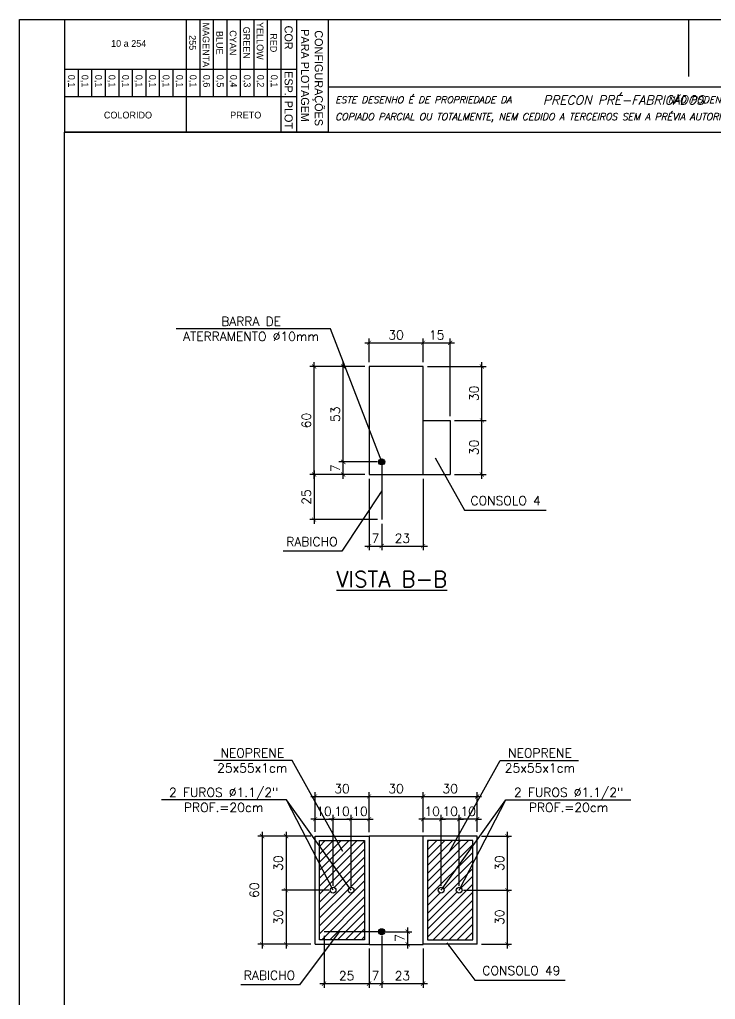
# Model space of a CAD drawing. Header units: centimetres. Extents: x 1658 to 19651, y 8294 to 11444.
# Drawn here: x 4286 to 5444, y 9812 to 11444 of the extents above; entities that cross this region are included whole.
import ezdxf
from ezdxf.enums import TextEntityAlignment as Align

# ---------------------------------------------------------------- set-up
doc = ezdxf.new("R2010")
doc.units = ezdxf.units.CM
doc.header["$LTSCALE"] = 50
doc.header["$MEASUREMENT"] = 0
doc.header["$PDMODE"] = 67
for name, color, linetype in [('COTAS-PRECON', 1, 'Continuous'), ('FORMATO-PRECON', 2, 'Continuous'), ('HACHURAS-PRECON', 1, 'Continuous'), ('LINHA-01-PRECON', 1, 'Continuous'), ('LINHA-02-PRECON', 2, 'Continuous'), ('LINHA-03-PRECON', 3, 'Continuous'), ('LINHA-04-PRECON', 4, 'Continuous'), ('TEXTO-35-PRECON', 5, 'Continuous'), ('填充', 7, 'Continuous')]:
    doc.layers.add(name, color=color, linetype=linetype)
doc.styles.add('R060', font='ACENT.shx', dxfattribs={"height": 75})
doc.styles.add('ROMANS', font='ROMANS.SHX', dxfattribs={"oblique": 15, "height": 3})
doc.styles.get("Standard").update_dxf_attribs({"font": 'romans.shx'})
doc.dimstyles.new('ESC75-25', dxfattribs={"dimscale": 0, "dimtxt": 15, "dimasz": 7, "dimexe": 7, "dimexo": 7, "dimgap": 5.5, "dimtad": 1, "dimdec": 1, "dimlfac": 0.333333, "dimdsep": 46, "dimtxsty": 'Standard', "dimblk": 'ARCHTICK', "dimcen": 0.1, "dimdle": 7, "dimclrd": 256, "dimclre": 256, "dimclrt": 2, "dimadec": 0, "dimazin": 0, "dimtfac": 1, "dimtdec": 1, "dimtix": 1, "dimtmove": 2, "dimatfit": 3, "dimfxl": 1, "dimarcsym": 0})
doc.dimstyles.new('ESC75-75', dxfattribs={"dimscale": 0, "dimtxt": 15, "dimasz": 7, "dimexe": 7, "dimexo": 7, "dimgap": 5.5, "dimtad": 1, "dimdec": 1, "dimdsep": 46, "dimtxsty": 'Standard', "dimblk": 'ARCHTICK', "dimcen": 0.1, "dimdle": 7, "dimclrd": 256, "dimclre": 256, "dimclrt": 2, "dimadec": 0, "dimazin": 0, "dimtfac": 1, "dimtdec": 1, "dimtix": 1, "dimtmove": 2, "dimatfit": 3, "dimfxl": 1, "dimarcsym": 0})
pattern_1 = [(45, (7030.166, 10177.438), (-6.629126, 6.629126), [])]

# ---------------------------------------------------------------- blocks, each defined once
blk = doc.blocks.new('A$C0AF02B9D')
at = {"layer": 'FORMATO-PRECON', "color": 1}
for p, q in [((0, 585), (250, 585)), ((0, 0), (0, 585)), ((250, 585), (250, 0)), ((0, 480), (250, 480)), ((0, 450), (170.7, 450)), ((0, 420), (170.7, 420)), ((0, 390), (170.7, 390)), ((0, 360), (170.7, 360)), ((0, 330), (170.7, 330)), ((0, 300), (170.7, 300)), ((110.1, 240), (170.7, 240)), ((110.1, 210), (170.7, 210)), ((110.1, 180), (170.7, 180)), ((110.1, 150), (170.7, 150)), ((110.1, 150), (170.7, 150)), ((110.1, 120), (170.7, 120)), ((110.1, 120), (170.7, 120)), ((110.1, 90), (170.7, 90)), ((110.1, 90), (170.7, 90)), ((110.1, 60), (170.7, 60)), ((110.1, 60), (170.7, 60)), ((110.1, 30), (170.7, 30)), ((110.1, 30), (170.7, 30)), ((0, 0), (250, 0)), ((110.1, 0), (170.7, 0)), ((110.1, 0), (170.7, 0)), ((110.1, 0), (170.7, 0))]:
    blk.add_line(p, q, dxfattribs=at)
at = {"layer": 'FORMATO-PRECON'}
for p, q in [((0, 515), (250, 515)), ((110.1, 0), (110.1, 515)), ((170.7, 0), (170.7, 515)), ((0, 270), (250, 270))]:
    blk.add_line(p, q, dxfattribs=at)
at = {"layer": 'FORMATO-PRECON', "style": 'R060'}
for s, p in [('CONFIGURAÇÕES ', (133.4, 563.9)), ('PARA PLOTAGEM', (124.3, 533.7)), ('COR', (40, 497.3)), ('ESP.', (141.8, 497.3)), ('PLOT', (211.6, 497.3))]:
    blk.add_text(s, height=18, dxfattribs=at).set_placement(p, align=Align.MIDDLE)
at = {"layer": 'FORMATO-PRECON', "color": 1, "style": 'R060'}
for s, p in [('RED', (51.5, 464)), ('0,1', (136.5, 464)), ('YELLOW', (47.2, 434)), ('0,2', (136.5, 434)), ('GREEN', (51.5, 404)), ('0,3', (136.5, 404)), ('CYAN', (51.5, 374)), ('0,4', (136.5, 374)), ('BLUE', (51.5, 344)), ('0,5', (136.5, 344)), ('MAGENTA', (56.1, 314)), ('0,6', (136.5, 314)), ('255', (51.3, 284)), ('0,1', (136.5, 284)), ('0,1', (136.5, 254)), ('0,1', (136.5, 224)), ('0,1', (136.5, 194)), ('0,1', (136.5, 164)), ('0,1', (136.5, 134)), ('0,1', (136.5, 104)), ('0,1', (136.5, 74)), ('0,1', (136.5, 44)), ('0,1', (136.5, 14))]:
    blk.add_text(s, height=15, dxfattribs=at).set_placement(p, align=Align.MIDDLE)
for s, p in [('PRETO', (212, 402.1)), ('10 a 254', (53, 142.2)), ('COLORIDO', (212, 140.6))]:
    blk.add_text(s, height=15, rotation=90, dxfattribs=at).set_placement(p, align=Align.MIDDLE)
blk = doc.blocks.new('A$C432D58B7')
at = {"layer": 'LINHA-01-PRECON'}
blk.add_blockref('A$C0AF02B9D', (0, 0), dxfattribs=at)
blk = doc.blocks.new('A$C550964AD')
at = {"layer": 'LINHA-01-PRECON'}
blk.add_blockref('A$C432D58B7', (0, 0), dxfattribs=at)
blk = doc.blocks.new('A$C2E607E54')
at = {"layer": 'FORMATO-PRECON', "color": 6}
blk.add_line((1835, 4050), (685, 4050), dxfattribs=at)
at = {"layer": 'FORMATO-PRECON'}
for points in [[(0, 4200), (2970, 4200), (2970, 0), (0, 0)], [(685, 3950), (1835, 3950), (1835, 4050), (685, 4050)]]:
    blk.add_lwpolyline(points, close=True, dxfattribs=at)
blk.add_lwpolyline([(1485, 4200), (1485, 4073.6)], dxfattribs=at)
at = {"layer": 'FORMATO-PRECON', "color": 6}
blk.add_lwpolyline([(100, 3950), (2870, 3950), (2870, 100), (100, 100)], close=True, dxfattribs=at)
at = {"layer": 'TEXTO-35-PRECON', "rotation": 270}
blk.add_blockref('A$C550964AD', (100, 4200), dxfattribs=at)
at = {"layer": 'FORMATO-PRECON', "style": 'ROMANS', "oblique": 15}
for s, p in [('ESTE DESENHO É DE PROPRIEDADE DA                            NÃO PODENDO SER', (700.8, 4014.4)), ('COPIADO PARCIAL OU TOTALMENTE, NEM CEDIDO A TERCEIROS SEM A PRÉVIA AUTORIZAÇÃO.', (700.8, 3977))]:
    blk.add_text(s, height=15, dxfattribs=at).set_placement(p)
at = {"layer": 'FORMATO-PRECON', "color": 3, "style": 'ROMANS', "oblique": 15}
blk.add_text('PRECON PRÉ-FABRICADOS', height=20, dxfattribs=at).set_placement((1162, 4011.3))
blk = doc.blocks.new('_ArchTick')
at = {"color": 0, "linetype": 'ByBlock', "const_width": 0.15}
blk.add_lwpolyline([(-0.5, -0.5), (0.5, 0.5)], dxfattribs=at)
blk = doc.blocks.new('*D31')
at = {"layer": 'Defpoints', "color": 0, "transparency": 16777216}
for p in [(4776.3, 10866.3), (4867.8, 10866.3), (4867.8, 10686.3)]:
    blk.add_point(p, dxfattribs=at)
at = {"layer": 'LINHA-01-PRECON', "lineweight": -2, "transparency": 16777216}
for p, q in [((4776.3, 10679.3), (4776.3, 10873.3)), ((4860.8, 10866.3), (4769.3, 10866.3)), ((4860.8, 10686.3), (4769.3, 10686.3))]:
    blk.add_line(p, q, dxfattribs=at)
at = {"layer": 'LINHA-01-PRECON', "lineweight": -2, "transparency": 16777216, "xscale": 7, "yscale": 7, "zscale": 7}
for p, rotation in [((4776.3, 10866.3), 90), ((4776.3, 10686.3), 270)]:
    blk.add_blockref('_ArchTick', p, dxfattribs=dict(at, rotation=rotation))
at = {"layer": 'LINHA-01-PRECON', "color": 2, "transparency": 16777216, "insert": (4763.3, 10776.3), "char_height": 15, "attachment_point": 5, "rotation": 90}
blk.add_mtext('60', dxfattribs=at)
blk = doc.blocks.new('*D32')
at = {"layer": 'Defpoints', "color": 0, "transparency": 16777216}
for p in [(4957.8, 10905.8), (4867.8, 10866.3), (4957.8, 10866.3)]:
    blk.add_point(p, dxfattribs=at)
at = {"layer": 'LINHA-01-PRECON', "lineweight": -2, "transparency": 16777216}
for p, q in [((4860.8, 10905.8), (4964.8, 10905.8)), ((4867.8, 10873.3), (4867.8, 10912.8)), ((4957.8, 10873.3), (4957.8, 10912.8))]:
    blk.add_line(p, q, dxfattribs=at)
at = {"layer": 'LINHA-01-PRECON', "lineweight": -2, "transparency": 16777216, "xscale": 7, "yscale": 7, "zscale": 7, "rotation": 180}
blk.add_blockref('_ArchTick', (4867.8, 10905.8), dxfattribs=at)
at = {"layer": 'LINHA-01-PRECON', "lineweight": -2, "transparency": 16777216, "xscale": 7, "yscale": 7, "zscale": 7}
blk.add_blockref('_ArchTick', (4957.8, 10905.8), dxfattribs=at)
at = {"layer": 'LINHA-01-PRECON', "color": 2, "transparency": 16777216, "insert": (4912.8, 10918.8), "char_height": 15, "attachment_point": 5}
blk.add_mtext('30', dxfattribs=at)
blk = doc.blocks.new('*D33')
at = {"layer": 'Defpoints', "color": 0, "transparency": 16777216}
for p in [(5002.8, 10905.8), (4957.8, 10866.3), (5002.8, 10776.5)]:
    blk.add_point(p, dxfattribs=at)
at = {"layer": 'LINHA-01-PRECON', "lineweight": -2, "transparency": 16777216}
for p, q in [((4950.8, 10905.8), (5009.8, 10905.8)), ((4957.8, 10873.3), (4957.8, 10912.8)), ((5002.8, 10783.5), (5002.8, 10912.8))]:
    blk.add_line(p, q, dxfattribs=at)
at = {"layer": 'LINHA-01-PRECON', "lineweight": -2, "transparency": 16777216, "xscale": 7, "yscale": 7, "zscale": 7, "rotation": 180}
blk.add_blockref('_ArchTick', (4957.8, 10905.8), dxfattribs=at)
at = {"layer": 'LINHA-01-PRECON', "lineweight": -2, "transparency": 16777216, "xscale": 7, "yscale": 7, "zscale": 7}
blk.add_blockref('_ArchTick', (5002.8, 10905.8), dxfattribs=at)
at = {"layer": 'LINHA-01-PRECON', "color": 2, "transparency": 16777216, "insert": (4980.3, 10918.8), "char_height": 15, "attachment_point": 5}
blk.add_mtext('15', dxfattribs=at)
blk = doc.blocks.new('*D34')
at = {"layer": 'Defpoints', "color": 0, "transparency": 16777216}
for p in [(5002.8, 10776.5), (5055.6, 10776.5), (5002.8, 10686.3)]:
    blk.add_point(p, dxfattribs=at)
at = {"layer": 'LINHA-01-PRECON', "lineweight": -2, "transparency": 16777216}
for p, q in [((5009.8, 10776.5), (5062.6, 10776.5)), ((5055.6, 10679.3), (5055.6, 10783.5)), ((5009.8, 10686.3), (5062.6, 10686.3))]:
    blk.add_line(p, q, dxfattribs=at)
at = {"layer": 'LINHA-01-PRECON', "lineweight": -2, "transparency": 16777216, "xscale": 7, "yscale": 7, "zscale": 7}
for p, rotation in [((5055.6, 10776.5), 90), ((5055.6, 10686.3), 270)]:
    blk.add_blockref('_ArchTick', p, dxfattribs=dict(at, rotation=rotation))
at = {"layer": 'LINHA-01-PRECON', "color": 2, "transparency": 16777216, "insert": (5042.6, 10731.4), "char_height": 15, "attachment_point": 5, "rotation": 90}
blk.add_mtext('30', dxfattribs=at)
blk = doc.blocks.new('*D35')
at = {"layer": 'Defpoints', "color": 0, "transparency": 16777216}
for p in [(4957.8, 10866.3), (5055.6, 10866.3), (5002.8, 10776.5)]:
    blk.add_point(p, dxfattribs=at)
at = {"layer": 'LINHA-01-PRECON', "lineweight": -2, "transparency": 16777216}
for p, q in [((5055.6, 10769.5), (5055.6, 10873.3)), ((4964.8, 10866.3), (5062.6, 10866.3)), ((5009.8, 10776.5), (5062.6, 10776.5))]:
    blk.add_line(p, q, dxfattribs=at)
at = {"layer": 'LINHA-01-PRECON', "lineweight": -2, "transparency": 16777216, "xscale": 7, "yscale": 7, "zscale": 7}
for p, rotation in [((5055.6, 10866.3), 90), ((5055.6, 10776.5), 270)]:
    blk.add_blockref('_ArchTick', p, dxfattribs=dict(at, rotation=rotation))
at = {"layer": 'LINHA-01-PRECON', "color": 2, "transparency": 16777216, "insert": (5042.6, 10821.4), "char_height": 15, "attachment_point": 5, "rotation": 90}
blk.add_mtext('30', dxfattribs=at)
blk = doc.blocks.new('*D46')
at = {"layer": 'Defpoints', "color": 0, "transparency": 16777216}
for p in [(4867.8, 10150.3), (4777.8, 10084.2), (4867.8, 10084)]:
    blk.add_point(p, dxfattribs=at)
at = {"layer": 'LINHA-01-PRECON', "lineweight": -2, "transparency": 16777216}
for p, q in [((4770.8, 10150.3), (4874.8, 10150.3)), ((4777.8, 10091.2), (4777.8, 10157.3)), ((4867.8, 10091), (4867.8, 10157.3))]:
    blk.add_line(p, q, dxfattribs=at)
at = {"layer": 'LINHA-01-PRECON', "lineweight": -2, "transparency": 16777216, "xscale": 7, "yscale": 7, "zscale": 7, "rotation": 180}
blk.add_blockref('_ArchTick', (4777.8, 10150.3), dxfattribs=at)
at = {"layer": 'LINHA-01-PRECON', "lineweight": -2, "transparency": 16777216, "xscale": 7, "yscale": 7, "zscale": 7}
blk.add_blockref('_ArchTick', (4867.8, 10150.3), dxfattribs=at)
at = {"layer": 'LINHA-01-PRECON', "color": 2, "transparency": 16777216, "insert": (4822.8, 10163.3), "char_height": 15, "attachment_point": 5}
blk.add_mtext('30', dxfattribs=at)
blk = doc.blocks.new('*D47')
at = {"layer": 'Defpoints', "color": 0, "transparency": 16777216}
for p in [(4957.8, 10150.3), (4867.8, 10084), (4957.8, 10084.2)]:
    blk.add_point(p, dxfattribs=at)
at = {"layer": 'LINHA-01-PRECON', "lineweight": -2, "transparency": 16777216}
for p, q in [((4860.8, 10150.3), (4964.8, 10150.3)), ((4867.8, 10091), (4867.8, 10157.3)), ((4957.8, 10091.2), (4957.8, 10157.3))]:
    blk.add_line(p, q, dxfattribs=at)
at = {"layer": 'LINHA-01-PRECON', "lineweight": -2, "transparency": 16777216, "xscale": 7, "yscale": 7, "zscale": 7, "rotation": 180}
blk.add_blockref('_ArchTick', (4867.8, 10150.3), dxfattribs=at)
at = {"layer": 'LINHA-01-PRECON', "lineweight": -2, "transparency": 16777216, "xscale": 7, "yscale": 7, "zscale": 7}
blk.add_blockref('_ArchTick', (4957.8, 10150.3), dxfattribs=at)
at = {"layer": 'LINHA-01-PRECON', "color": 2, "transparency": 16777216, "insert": (4912.8, 10163.3), "char_height": 15, "attachment_point": 5}
blk.add_mtext('30', dxfattribs=at)
blk = doc.blocks.new('*D48')
at = {"layer": 'Defpoints', "color": 0, "transparency": 16777216}
for p in [(5047.8, 10150.3), (4957.8, 10084.2), (5047.8, 10084.2)]:
    blk.add_point(p, dxfattribs=at)
at = {"layer": 'LINHA-01-PRECON', "lineweight": -2, "transparency": 16777216}
for p, q in [((4950.8, 10150.3), (5054.8, 10150.3)), ((4957.8, 10091.2), (4957.8, 10157.3)), ((5047.8, 10091.2), (5047.8, 10157.3))]:
    blk.add_line(p, q, dxfattribs=at)
at = {"layer": 'LINHA-01-PRECON', "lineweight": -2, "transparency": 16777216, "xscale": 7, "yscale": 7, "zscale": 7, "rotation": 180}
blk.add_blockref('_ArchTick', (4957.8, 10150.3), dxfattribs=at)
at = {"layer": 'LINHA-01-PRECON', "lineweight": -2, "transparency": 16777216, "xscale": 7, "yscale": 7, "zscale": 7}
blk.add_blockref('_ArchTick', (5047.8, 10150.3), dxfattribs=at)
at = {"layer": 'LINHA-01-PRECON', "color": 2, "transparency": 16777216, "insert": (5002.8, 10163.3), "char_height": 15, "attachment_point": 5}
blk.add_mtext('30', dxfattribs=at)
blk = doc.blocks.new('*D49')
at = {"layer": 'Defpoints', "color": 0, "transparency": 16777216}
for p in [(4807.8, 10112.5), (4777.8, 10084.2), (4807.8, 9994.2)]:
    blk.add_point(p, dxfattribs=at)
at = {"layer": 'LINHA-01-PRECON', "lineweight": -2, "transparency": 16777216}
for p, q in [((4777.8, 10091.2), (4777.8, 10119.5)), ((4807.8, 10001.2), (4807.8, 10119.5)), ((4777.8, 10112.5), (4770.8, 10112.5)), ((4777.8, 10112.5), (4807.8, 10112.5)), ((4807.8, 10112.5), (4814.8, 10112.5))]:
    blk.add_line(p, q, dxfattribs=at)
at = {"layer": 'LINHA-01-PRECON', "lineweight": -2, "transparency": 16777216, "xscale": 7, "yscale": 7, "zscale": 7}
blk.add_blockref('_ArchTick', (4777.8, 10112.5), dxfattribs=at)
at = {"layer": 'LINHA-01-PRECON', "lineweight": -2, "transparency": 16777216, "xscale": 7, "yscale": 7, "zscale": 7, "rotation": 180}
blk.add_blockref('_ArchTick', (4807.8, 10112.5), dxfattribs=at)
at = {"layer": 'LINHA-01-PRECON', "color": 2, "transparency": 16777216, "insert": (4792.8, 10125.5), "char_height": 15, "attachment_point": 5}
blk.add_mtext('10', dxfattribs=at)
blk = doc.blocks.new('*D50')
at = {"layer": 'Defpoints', "color": 0, "transparency": 16777216}
for p in [(4837.8, 10112.5), (4807.8, 9994.2), (4837.8, 9994.2)]:
    blk.add_point(p, dxfattribs=at)
at = {"layer": 'LINHA-01-PRECON', "lineweight": -2, "transparency": 16777216}
for p, q in [((4807.8, 10001.2), (4807.8, 10119.5)), ((4837.8, 10001.2), (4837.8, 10119.5)), ((4807.8, 10112.5), (4800.8, 10112.5)), ((4807.8, 10112.5), (4837.8, 10112.5)), ((4837.8, 10112.5), (4844.8, 10112.5))]:
    blk.add_line(p, q, dxfattribs=at)
at = {"layer": 'LINHA-01-PRECON', "lineweight": -2, "transparency": 16777216, "xscale": 7, "yscale": 7, "zscale": 7}
blk.add_blockref('_ArchTick', (4807.8, 10112.5), dxfattribs=at)
at = {"layer": 'LINHA-01-PRECON', "lineweight": -2, "transparency": 16777216, "xscale": 7, "yscale": 7, "zscale": 7, "rotation": 180}
blk.add_blockref('_ArchTick', (4837.8, 10112.5), dxfattribs=at)
at = {"layer": 'LINHA-01-PRECON', "color": 2, "transparency": 16777216, "insert": (4822.8, 10125.5), "char_height": 15, "attachment_point": 5}
blk.add_mtext('10', dxfattribs=at)
blk = doc.blocks.new('*D51')
at = {"layer": 'Defpoints', "color": 0, "transparency": 16777216}
for p in [(4867.8, 10112.5), (4867.8, 10084), (4837.8, 9994.2)]:
    blk.add_point(p, dxfattribs=at)
at = {"layer": 'LINHA-01-PRECON', "lineweight": -2, "transparency": 16777216}
for p, q in [((4837.8, 10001.2), (4837.8, 10119.5)), ((4867.8, 10091), (4867.8, 10119.5)), ((4837.8, 10112.5), (4830.8, 10112.5)), ((4837.8, 10112.5), (4867.8, 10112.5)), ((4867.8, 10112.5), (4874.8, 10112.5))]:
    blk.add_line(p, q, dxfattribs=at)
at = {"layer": 'LINHA-01-PRECON', "lineweight": -2, "transparency": 16777216, "xscale": 7, "yscale": 7, "zscale": 7}
blk.add_blockref('_ArchTick', (4837.8, 10112.5), dxfattribs=at)
at = {"layer": 'LINHA-01-PRECON', "lineweight": -2, "transparency": 16777216, "xscale": 7, "yscale": 7, "zscale": 7, "rotation": 180}
blk.add_blockref('_ArchTick', (4867.8, 10112.5), dxfattribs=at)
at = {"layer": 'LINHA-01-PRECON', "color": 2, "transparency": 16777216, "insert": (4852.8, 10125.5), "char_height": 15, "attachment_point": 5}
blk.add_mtext('10', dxfattribs=at)
blk = doc.blocks.new('*D52')
at = {"layer": 'Defpoints', "color": 0, "transparency": 16777216}
for p in [(5017.8, 10112.5), (5047.8, 10084.2), (5017.8, 9994.2)]:
    blk.add_point(p, dxfattribs=at)
at = {"layer": 'LINHA-01-PRECON', "lineweight": -2, "transparency": 16777216}
for p, q in [((5017.8, 10001.2), (5017.8, 10119.5)), ((5047.8, 10091.2), (5047.8, 10119.5)), ((5017.8, 10112.5), (5010.8, 10112.5)), ((5047.8, 10112.5), (5017.8, 10112.5)), ((5047.8, 10112.5), (5054.8, 10112.5))]:
    blk.add_line(p, q, dxfattribs=at)
at = {"layer": 'LINHA-01-PRECON', "lineweight": -2, "transparency": 16777216, "xscale": 7, "yscale": 7, "zscale": 7}
blk.add_blockref('_ArchTick', (5017.8, 10112.5), dxfattribs=at)
at = {"layer": 'LINHA-01-PRECON', "lineweight": -2, "transparency": 16777216, "xscale": 7, "yscale": 7, "zscale": 7, "rotation": 180}
blk.add_blockref('_ArchTick', (5047.8, 10112.5), dxfattribs=at)
at = {"layer": 'LINHA-01-PRECON', "color": 2, "transparency": 16777216, "insert": (5032.8, 10125.5), "char_height": 15, "attachment_point": 5}
blk.add_mtext('10', dxfattribs=at)
blk = doc.blocks.new('*D53')
at = {"layer": 'Defpoints', "color": 0, "transparency": 16777216}
for p in [(4987.8, 10112.5), (4987.8, 9994.2), (5017.8, 9994.2)]:
    blk.add_point(p, dxfattribs=at)
at = {"layer": 'LINHA-01-PRECON', "lineweight": -2, "transparency": 16777216}
for p, q in [((4987.8, 10001.2), (4987.8, 10119.5)), ((5017.8, 10001.2), (5017.8, 10119.5)), ((4987.8, 10112.5), (4980.8, 10112.5)), ((5017.8, 10112.5), (4987.8, 10112.5)), ((5017.8, 10112.5), (5024.8, 10112.5))]:
    blk.add_line(p, q, dxfattribs=at)
at = {"layer": 'LINHA-01-PRECON', "lineweight": -2, "transparency": 16777216, "xscale": 7, "yscale": 7, "zscale": 7}
blk.add_blockref('_ArchTick', (4987.8, 10112.5), dxfattribs=at)
at = {"layer": 'LINHA-01-PRECON', "lineweight": -2, "transparency": 16777216, "xscale": 7, "yscale": 7, "zscale": 7, "rotation": 180}
blk.add_blockref('_ArchTick', (5017.8, 10112.5), dxfattribs=at)
at = {"layer": 'LINHA-01-PRECON', "color": 2, "transparency": 16777216, "insert": (5002.8, 10125.5), "char_height": 15, "attachment_point": 5}
blk.add_mtext('10', dxfattribs=at)
blk = doc.blocks.new('*D54')
at = {"layer": 'Defpoints', "color": 0, "transparency": 16777216}
for p in [(4957.8, 10112.5), (4957.8, 10084), (4987.8, 9994.2)]:
    blk.add_point(p, dxfattribs=at)
at = {"layer": 'LINHA-01-PRECON', "lineweight": -2, "transparency": 16777216}
for p, q in [((4957.8, 10091), (4957.8, 10119.5)), ((4987.8, 10001.2), (4987.8, 10119.5)), ((4957.8, 10112.5), (4950.8, 10112.5)), ((4987.8, 10112.5), (4957.8, 10112.5)), ((4987.8, 10112.5), (4994.8, 10112.5))]:
    blk.add_line(p, q, dxfattribs=at)
at = {"layer": 'LINHA-01-PRECON', "lineweight": -2, "transparency": 16777216, "xscale": 7, "yscale": 7, "zscale": 7}
blk.add_blockref('_ArchTick', (4957.8, 10112.5), dxfattribs=at)
at = {"layer": 'LINHA-01-PRECON', "lineweight": -2, "transparency": 16777216, "xscale": 7, "yscale": 7, "zscale": 7, "rotation": 180}
blk.add_blockref('_ArchTick', (4987.8, 10112.5), dxfattribs=at)
at = {"layer": 'LINHA-01-PRECON', "color": 2, "transparency": 16777216, "insert": (4972.8, 10125.5), "char_height": 15, "attachment_point": 5}
blk.add_mtext('10', dxfattribs=at)
blk = doc.blocks.new('*D55')
at = {"layer": 'Defpoints', "color": 0, "transparency": 16777216}
for p in [(4777.8, 10084.2), (4729.5, 9994.2), (4807.8, 9994.2)]:
    blk.add_point(p, dxfattribs=at)
at = {"layer": 'LINHA-01-PRECON', "lineweight": -2, "transparency": 16777216}
for p, q in [((4770.8, 10084.2), (4722.5, 10084.2)), ((4729.5, 10091.2), (4729.5, 9987.2)), ((4800.8, 9994.2), (4722.5, 9994.2))]:
    blk.add_line(p, q, dxfattribs=at)
at = {"layer": 'LINHA-01-PRECON', "lineweight": -2, "transparency": 16777216, "xscale": 7, "yscale": 7, "zscale": 7}
for p, rotation in [((4729.5, 10084.2), 90), ((4729.5, 9994.2), 270)]:
    blk.add_blockref('_ArchTick', p, dxfattribs=dict(at, rotation=rotation))
at = {"layer": 'LINHA-01-PRECON', "color": 2, "transparency": 16777216, "insert": (4716.5, 10039.2), "char_height": 15, "attachment_point": 5, "rotation": 90}
blk.add_mtext('30', dxfattribs=at)
blk = doc.blocks.new('*D56')
at = {"layer": 'Defpoints', "color": 0, "transparency": 16777216}
for p in [(4807.8, 9994.2), (4729.5, 9904.2), (4777.8, 9904.2)]:
    blk.add_point(p, dxfattribs=at)
at = {"layer": 'LINHA-01-PRECON', "lineweight": -2, "transparency": 16777216}
for p, q in [((4800.8, 9994.2), (4722.5, 9994.2)), ((4729.5, 10001.2), (4729.5, 9897.2)), ((4770.8, 9904.2), (4722.5, 9904.2))]:
    blk.add_line(p, q, dxfattribs=at)
at = {"layer": 'LINHA-01-PRECON', "lineweight": -2, "transparency": 16777216, "xscale": 7, "yscale": 7, "zscale": 7}
for p, rotation in [((4729.5, 9994.2), 90), ((4729.5, 9904.2), 270)]:
    blk.add_blockref('_ArchTick', p, dxfattribs=dict(at, rotation=rotation))
at = {"layer": 'LINHA-01-PRECON', "color": 2, "transparency": 16777216, "insert": (4716.5, 9949.2), "char_height": 15, "attachment_point": 5, "rotation": 90}
blk.add_mtext('30', dxfattribs=at)
blk = doc.blocks.new('*D57')
at = {"layer": 'Defpoints', "color": 0, "transparency": 16777216}
for p in [(4777.8, 10084.2), (4689.6, 9904.2), (4777.8, 9904.2)]:
    blk.add_point(p, dxfattribs=at)
at = {"layer": 'LINHA-01-PRECON', "lineweight": -2, "transparency": 16777216}
for p, q in [((4770.8, 10084.2), (4682.6, 10084.2)), ((4689.6, 10091.2), (4689.6, 9897.2)), ((4770.8, 9904.2), (4682.6, 9904.2))]:
    blk.add_line(p, q, dxfattribs=at)
at = {"layer": 'LINHA-01-PRECON', "lineweight": -2, "transparency": 16777216, "xscale": 7, "yscale": 7, "zscale": 7}
for p, rotation in [((4689.6, 10084.2), 90), ((4689.6, 9904.2), 270)]:
    blk.add_blockref('_ArchTick', p, dxfattribs=dict(at, rotation=rotation))
at = {"layer": 'LINHA-01-PRECON', "color": 2, "transparency": 16777216, "insert": (4676.6, 9994.2), "char_height": 15, "attachment_point": 5, "rotation": 90}
blk.add_mtext('60', dxfattribs=at)
blk = doc.blocks.new('*D58')
at = {"layer": 'Defpoints', "color": 0, "transparency": 16777216}
for p in [(5047.8, 10084.2), (5017.8, 9994.2), (5098, 9994.2)]:
    blk.add_point(p, dxfattribs=at)
at = {"layer": 'LINHA-01-PRECON', "lineweight": -2, "transparency": 16777216}
for p, q in [((5054.8, 10084.2), (5105, 10084.2)), ((5098, 10091.2), (5098, 9987.2)), ((5024.8, 9994.2), (5105, 9994.2))]:
    blk.add_line(p, q, dxfattribs=at)
at = {"layer": 'LINHA-01-PRECON', "lineweight": -2, "transparency": 16777216, "xscale": 7, "yscale": 7, "zscale": 7}
for p, rotation in [((5098, 10084.2), 90), ((5098, 9994.2), 270)]:
    blk.add_blockref('_ArchTick', p, dxfattribs=dict(at, rotation=rotation))
at = {"layer": 'LINHA-01-PRECON', "color": 2, "transparency": 16777216, "insert": (5085, 10039.2), "char_height": 15, "attachment_point": 5, "rotation": 90}
blk.add_mtext('30', dxfattribs=at)
blk = doc.blocks.new('*D59')
at = {"layer": 'Defpoints', "color": 0, "transparency": 16777216}
for p in [(5017.8, 9994.2), (5047.8, 9904.2), (5098, 9904.2)]:
    blk.add_point(p, dxfattribs=at)
at = {"layer": 'LINHA-01-PRECON', "lineweight": -2, "transparency": 16777216}
for p, q in [((5024.8, 9994.2), (5105, 9994.2)), ((5098, 10001.2), (5098, 9897.2)), ((5054.8, 9904.2), (5105, 9904.2))]:
    blk.add_line(p, q, dxfattribs=at)
at = {"layer": 'LINHA-01-PRECON', "lineweight": -2, "transparency": 16777216, "xscale": 7, "yscale": 7, "zscale": 7}
for p, rotation in [((5098, 9994.2), 90), ((5098, 9904.2), 270)]:
    blk.add_blockref('_ArchTick', p, dxfattribs=dict(at, rotation=rotation))
at = {"layer": 'LINHA-01-PRECON', "color": 2, "transparency": 16777216, "insert": (5085, 9949.2), "char_height": 15, "attachment_point": 5, "rotation": 90}
blk.add_mtext('30', dxfattribs=at)
blk = doc.blocks.new('*D80')
at = {"layer": 'Defpoints', "color": 0, "transparency": 16777216}
for p in [(4867.8, 10686.3), (4776.3, 10611.3), (4888.8, 10611.3)]:
    blk.add_point(p, dxfattribs=at)
at = {"layer": 'LINHA-01-PRECON', "lineweight": -2, "transparency": 16777216}
for p, q in [((4776.3, 10693.3), (4776.3, 10604.3)), ((4860.8, 10686.3), (4769.3, 10686.3)), ((4881.8, 10611.3), (4769.3, 10611.3))]:
    blk.add_line(p, q, dxfattribs=at)
at = {"layer": 'LINHA-01-PRECON', "lineweight": -2, "transparency": 16777216, "xscale": 7, "yscale": 7, "zscale": 7}
for p, rotation in [((4776.3, 10686.3), 90), ((4776.3, 10611.3), 270)]:
    blk.add_blockref('_ArchTick', p, dxfattribs=dict(at, rotation=rotation))
at = {"layer": 'LINHA-01-PRECON', "color": 2, "transparency": 16777216, "insert": (4763.3, 10648.8), "char_height": 15, "attachment_point": 5, "rotation": 90}
blk.add_mtext('25', dxfattribs=at)
blk = doc.blocks.new('*D81')
at = {"layer": 'Defpoints', "color": 0, "transparency": 16777216}
for p in [(4824.7, 10707.3), (4888.8, 10707.3), (4867.8, 10686.3)]:
    blk.add_point(p, dxfattribs=at)
at = {"layer": 'LINHA-01-PRECON', "lineweight": -2, "transparency": 16777216}
for p, q in [((4881.8, 10707.3), (4817.7, 10707.3)), ((4824.7, 10679.3), (4824.7, 10714.3)), ((4860.8, 10686.3), (4817.7, 10686.3))]:
    blk.add_line(p, q, dxfattribs=at)
at = {"layer": 'LINHA-01-PRECON', "lineweight": -2, "transparency": 16777216, "xscale": 7, "yscale": 7, "zscale": 7}
for p, rotation in [((4824.7, 10707.3), 90), ((4824.7, 10686.3), 270)]:
    blk.add_blockref('_ArchTick', p, dxfattribs=dict(at, rotation=rotation))
at = {"layer": 'LINHA-01-PRECON', "color": 2, "transparency": 16777216, "insert": (4811.7, 10696.8), "char_height": 15, "attachment_point": 5, "rotation": 90}
blk.add_mtext('7', dxfattribs=at)
blk = doc.blocks.new('*D82')
at = {"layer": 'Defpoints', "color": 0, "transparency": 16777216}
for p in [(4824.7, 10866.3), (4867.8, 10866.3), (4888.8, 10707.3)]:
    blk.add_point(p, dxfattribs=at)
at = {"layer": 'LINHA-01-PRECON', "lineweight": -2, "transparency": 16777216}
for p, q in [((4824.7, 10700.3), (4824.7, 10873.3)), ((4860.8, 10866.3), (4817.7, 10866.3)), ((4881.8, 10707.3), (4817.7, 10707.3))]:
    blk.add_line(p, q, dxfattribs=at)
at = {"layer": 'LINHA-01-PRECON', "lineweight": -2, "transparency": 16777216, "xscale": 7, "yscale": 7, "zscale": 7}
for p, rotation in [((4824.7, 10866.3), 90), ((4824.7, 10707.3), 270)]:
    blk.add_blockref('_ArchTick', p, dxfattribs=dict(at, rotation=rotation))
at = {"layer": 'LINHA-01-PRECON', "color": 2, "transparency": 16777216, "insert": (4811.7, 10786.8), "char_height": 15, "attachment_point": 5, "rotation": 90}
blk.add_mtext('53', dxfattribs=at)
blk = doc.blocks.new('*D83')
at = {"layer": 'Defpoints', "color": 0, "transparency": 16777216}
for p in [(4867.8, 10686.3), (4888.8, 10611.3), (4888.8, 10567.2)]:
    blk.add_point(p, dxfattribs=at)
at = {"layer": 'LINHA-01-PRECON', "lineweight": -2, "transparency": 16777216}
for p, q in [((4867.8, 10679.3), (4867.8, 10560.2)), ((4888.8, 10604.3), (4888.8, 10560.2)), ((4860.8, 10567.2), (4895.8, 10567.2))]:
    blk.add_line(p, q, dxfattribs=at)
at = {"layer": 'LINHA-01-PRECON', "lineweight": -2, "transparency": 16777216, "xscale": 7, "yscale": 7, "zscale": 7, "rotation": 180}
blk.add_blockref('_ArchTick', (4867.8, 10567.2), dxfattribs=at)
at = {"layer": 'LINHA-01-PRECON', "lineweight": -2, "transparency": 16777216, "xscale": 7, "yscale": 7, "zscale": 7}
blk.add_blockref('_ArchTick', (4888.8, 10567.2), dxfattribs=at)
at = {"layer": 'LINHA-01-PRECON', "color": 2, "transparency": 16777216, "insert": (4878.3, 10580.2), "char_height": 15, "attachment_point": 5}
blk.add_mtext('7', dxfattribs=at)
blk = doc.blocks.new('*D84')
at = {"layer": 'Defpoints', "color": 0, "transparency": 16777216}
for p in [(4957.8, 10686.3), (4888.8, 10611.3), (4957.8, 10567.2)]:
    blk.add_point(p, dxfattribs=at)
at = {"layer": 'LINHA-01-PRECON', "lineweight": -2, "transparency": 16777216}
for p, q in [((4957.8, 10679.3), (4957.8, 10560.2)), ((4888.8, 10604.3), (4888.8, 10560.2)), ((4881.8, 10567.2), (4964.8, 10567.2))]:
    blk.add_line(p, q, dxfattribs=at)
at = {"layer": 'LINHA-01-PRECON', "lineweight": -2, "transparency": 16777216, "xscale": 7, "yscale": 7, "zscale": 7, "rotation": 180}
blk.add_blockref('_ArchTick', (4888.8, 10567.2), dxfattribs=at)
at = {"layer": 'LINHA-01-PRECON', "lineweight": -2, "transparency": 16777216, "xscale": 7, "yscale": 7, "zscale": 7}
blk.add_blockref('_ArchTick', (4957.8, 10567.2), dxfattribs=at)
at = {"layer": 'LINHA-01-PRECON', "color": 2, "transparency": 16777216, "insert": (4923.3, 10580.2), "char_height": 15, "attachment_point": 5}
blk.add_mtext('23', dxfattribs=at)
blk = doc.blocks.new('*D85')
at = {"layer": 'Defpoints', "color": 0, "transparency": 16777216}
for p in [(4888.8, 9925), (4867.8, 9904), (4888.8, 9838.6)]:
    blk.add_point(p, dxfattribs=at)
at = {"layer": 'LINHA-01-PRECON', "lineweight": -2, "transparency": 16777216}
for p, q in [((4888.8, 9918), (4888.8, 9831.6)), ((4867.8, 9897), (4867.8, 9831.6)), ((4860.8, 9838.6), (4895.8, 9838.6))]:
    blk.add_line(p, q, dxfattribs=at)
at = {"layer": 'LINHA-01-PRECON', "lineweight": -2, "transparency": 16777216, "xscale": 7, "yscale": 7, "zscale": 7, "rotation": 180}
blk.add_blockref('_ArchTick', (4867.8, 9838.6), dxfattribs=at)
at = {"layer": 'LINHA-01-PRECON', "lineweight": -2, "transparency": 16777216, "xscale": 7, "yscale": 7, "zscale": 7}
blk.add_blockref('_ArchTick', (4888.8, 9838.6), dxfattribs=at)
at = {"layer": 'LINHA-01-PRECON', "color": 2, "transparency": 16777216, "insert": (4878.3, 9851.6), "char_height": 15, "attachment_point": 5}
blk.add_mtext('7', dxfattribs=at)
blk = doc.blocks.new('*D86')
at = {"layer": 'Defpoints', "color": 0, "transparency": 16777216}
for p in [(4888.8, 9925), (4957.8, 9904), (4957.8, 9838.6)]:
    blk.add_point(p, dxfattribs=at)
at = {"layer": 'LINHA-01-PRECON', "lineweight": -2, "transparency": 16777216}
for p, q in [((4888.8, 9918), (4888.8, 9831.6)), ((4957.8, 9897), (4957.8, 9831.6)), ((4881.8, 9838.6), (4964.8, 9838.6))]:
    blk.add_line(p, q, dxfattribs=at)
at = {"layer": 'LINHA-01-PRECON', "lineweight": -2, "transparency": 16777216, "xscale": 7, "yscale": 7, "zscale": 7, "rotation": 180}
blk.add_blockref('_ArchTick', (4888.8, 9838.6), dxfattribs=at)
at = {"layer": 'LINHA-01-PRECON', "lineweight": -2, "transparency": 16777216, "xscale": 7, "yscale": 7, "zscale": 7}
blk.add_blockref('_ArchTick', (4957.8, 9838.6), dxfattribs=at)
at = {"layer": 'LINHA-01-PRECON', "color": 2, "transparency": 16777216, "insert": (4923.3, 9851.6), "char_height": 15, "attachment_point": 5}
blk.add_mtext('23', dxfattribs=at)
blk = doc.blocks.new('*D90')
at = {"layer": 'Defpoints', "color": 0, "transparency": 16777216}
for p in [(4888.8, 9925), (4932, 9904), (4932, 9904)]:
    blk.add_point(p, dxfattribs=at)
at = {"layer": 'LINHA-01-PRECON', "lineweight": -2, "transparency": 16777216}
for p, q in [((4895.8, 9925), (4939, 9925)), ((4932, 9932), (4932, 9897))]:
    blk.add_line(p, q, dxfattribs=at)
at = {"layer": 'LINHA-01-PRECON', "lineweight": -2, "transparency": 16777216, "xscale": 7, "yscale": 7, "zscale": 7}
for p, rotation in [((4932, 9925), 90), ((4932, 9904), 270)]:
    blk.add_blockref('_ArchTick', p, dxfattribs=dict(at, rotation=rotation))
at = {"layer": 'LINHA-01-PRECON', "color": 2, "transparency": 16777216, "insert": (4919, 9914.5), "char_height": 15, "attachment_point": 5, "rotation": 90}
blk.add_mtext('7', dxfattribs=at)
blk = doc.blocks.new('*D170')
at = {"layer": 'Defpoints', "color": 0, "transparency": 16777216}
for p in [(4792.8, 9925), (4867.8, 9904), (4867.8, 9838.6)]:
    blk.add_point(p, dxfattribs=at)
at = {"layer": 'LINHA-01-PRECON', "lineweight": -2, "transparency": 16777216}
for p, q in [((4792.8, 9918), (4792.8, 9831.6)), ((4867.8, 9897), (4867.8, 9831.6)), ((4785.8, 9838.6), (4874.8, 9838.6))]:
    blk.add_line(p, q, dxfattribs=at)
at = {"layer": 'LINHA-01-PRECON', "lineweight": -2, "transparency": 16777216, "xscale": 7, "yscale": 7, "zscale": 7, "rotation": 180}
blk.add_blockref('_ArchTick', (4792.8, 9838.6), dxfattribs=at)
at = {"layer": 'LINHA-01-PRECON', "lineweight": -2, "transparency": 16777216, "xscale": 7, "yscale": 7, "zscale": 7}
blk.add_blockref('_ArchTick', (4867.8, 9838.6), dxfattribs=at)
at = {"layer": 'LINHA-01-PRECON', "color": 2, "transparency": 16777216, "insert": (4830.3, 9851.6), "char_height": 15, "attachment_point": 5}
blk.add_mtext('25', dxfattribs=at)

msp = doc.modelspace()

# ---------------------------------------------------------------- hatches: boundary and pattern name
at = {"layer": 'LINHA-04-PRECON'}
h = msp.add_hatch(color=256, dxfattribs=at)
h.dxf.hatch_style = 1
edge = h.paths.add_edge_path()
edge.add_arc((4888.84, 10707.34), 4.95, 0, 360)
h = msp.add_hatch(color=256, dxfattribs=at)
h.dxf.hatch_style = 1
edge = h.paths.add_edge_path()
edge.add_arc((4888.84, 9924.99), 4.95, 0, 360)
at = {"layer": '填充'}
h = msp.add_hatch(dxfattribs=at)
h.set_pattern_fill('ANSI31', color=1, scale=75)
h.set_pattern_definition(pattern_1)
h.paths.add_polyline_path([(4860.34, 10076.68), (4785.34, 10076.68), (4785.34, 9911.68), (4860.34, 9911.68)])
h.paths.add_polyline_path([(4842.64, 9994.18, -1), (4833.04, 9994.18, -1)], flags=16)
h.paths.add_polyline_path([(4812.64, 9994.18, -1), (4803.04, 9994.18, -1)], flags=16)
h = msp.add_hatch(dxfattribs=at)
h.set_pattern_fill('ANSI31', color=1, scale=75)
h.set_pattern_definition(pattern_1)
h.paths.add_polyline_path([(4965.34, 9911.68), (5040.34, 9911.68), (5040.34, 10076.68), (4965.34, 10076.68)])
h.paths.add_polyline_path([(4992.64, 9994.18, -1), (4983.04, 9994.18, -1)], flags=16)
h.paths.add_polyline_path([(5022.64, 9994.18, -1), (5013.04, 9994.18, -1)], flags=16)

# ---------------------------------------------------------------- linework, layer by layer
at = {"layer": 'LINHA-02-PRECON'}
for p, q in [((4957.84, 10776.46), (5002.82, 10776.46)), ((5002.82, 10776.46), (5002.82, 10686.34)), ((4957.82, 10686.34), (5002.82, 10686.34)), ((4777.84, 10084.18), (4867.84, 10084.18)), ((4777.84, 9904.18), (4777.84, 10084.18)), ((5047.84, 10084.18), (4957.84, 10084.18)), ((5047.84, 9904.18), (5047.84, 10084.18)), ((4785.34, 10076.68), (4860.34, 10076.68)), ((4785.34, 9911.68), (4785.34, 10076.68)), ((4860.34, 10076.68), (4860.34, 9911.68)), ((4965.34, 10076.68), (4965.34, 9911.68)), ((5040.34, 10076.68), (4965.34, 10076.68)), ((5040.34, 9911.68), (5040.34, 10076.68)), ((4777.84, 9904.18), (4867.84, 9904.18)), ((4860.34, 9911.68), (4785.34, 9911.68)), ((5047.84, 9904.18), (4957.84, 9904.18)), ((4965.34, 9911.68), (5040.34, 9911.68))]:
    msp.add_line(p, q, dxfattribs=at)
for centre in [(4807.84, 9994.18), (4837.84, 9994.18), (4987.84, 9994.18), (5017.84, 9994.18)]:
    msp.add_circle(centre, 4.8, dxfattribs=at)
at = {"layer": 'LINHA-03-PRECON'}
for p, q in [((4867.84, 10866.34), (4867.84, 10686.34)), ((4957.84, 10866.34), (4867.84, 10866.34)), ((4957.84, 10686.34), (4957.84, 10866.34)), ((4867.84, 10686.34), (4957.84, 10686.34)), ((4957.82, 10686.34), (4957.82, 10686.34)), ((4867.84, 10083.99), (4867.84, 10084.18)), ((4957.84, 10083.99), (4867.84, 10083.99)), ((4867.84, 10083.99), (4867.84, 9903.99)), ((4957.84, 10083.99), (4957.84, 10084.18)), ((4957.84, 9903.99), (4957.84, 10083.99)), ((4867.84, 9903.99), (4957.84, 9903.99))]:
    msp.add_line(p, q, dxfattribs=at)
at = {"layer": 'LINHA-04-PRECON'}
for p, q in [((4888.84, 10707.34), (4888.84, 10611.34)), ((4888.84, 9924.99), (4792.84, 9924.99))]:
    msp.add_line(p, q, dxfattribs=at)
for centre in [(4888.84, 10707.34), (4888.84, 9924.99)]:
    msp.add_circle(centre, 4.95, dxfattribs=at)

# ---------------------------------------------------------------- block references
at = {"layer": 'HACHURAS-PRECON', "xscale": 0.7499999999999996, "yscale": 0.7499999999999996, "zscale": 0.7499999999999996}
msp.add_blockref('A$C2E607E54', (4285.86, 8293.94), dxfattribs=at)

# ---------------------------------------------------------------- texts
at = {"layer": 'COTAS-PRECON', "color": 2, "char_height": 15, "attachment_point": 5}
for s, insert in [('BARRA DE\\PATERRAMENTO %%C10mm', (4671.32, 10928.72)), ('\\A1;CONSOLO 4', (5095.15, 10642.85, 0.02)), ('\\A1;RABICHO', (4772.57, 10574.53, 0.02)), ('\\A1;NEOPRENE\\P25x55x1cm', (4673.35, 10210.11)), ('\\A1;NEOPRENE\\P25x55x1cm', (5152.32, 10210.11)), ('\\A1;2 FUROS %%C1.1/2"\\PPROF.=20cm', (4625.65, 10144.45)), ('\\A1;2 FUROS %%C1.1/2"\\PPROF.=20cm', (5200.02, 10144.45)), ('\\A1;RABICHO', (4701.9, 9852.33, 0.02)), ('\\A1;CONSOLO 49', (5121.37, 9860.32, 0.02))]:
    msp.add_mtext(s, dxfattribs=dict(at, insert=insert))
at = {"layer": 'LINHA-01-PRECON', "color": 4, "insert": (4905.71, 10512.13, -0.02), "char_height": 26.25, "attachment_point": 5}
msp.add_mtext('{\\LVISTA B-B}', dxfattribs=at)

# ---------------------------------------------------------------- dimensions: what is measured, and where the dimension line sits
at = {"layer": 'LINHA-01-PRECON'}
for base, p1, p2, picture, middle in [((4957.84, 10905.85), (4867.84, 10866.34), (4957.84, 10866.34), '*D32', (4912.84, 10918.85)), ((5002.82, 10905.85), (4957.84, 10866.34), (5002.82, 10776.46), '*D33', (4980.33, 10918.85)), ((4888.84, 10567.25), (4867.84, 10686.34), (4888.84, 10611.34), '*D83', (4878.34, 10580.25)), ((4957.84, 10567.25), (4888.84, 10611.34), (4957.84, 10686.34), '*D84', (4923.34, 10580.25)), ((4867.84, 10150.31), (4777.84, 10084.18), (4867.84, 10083.99), '*D46', (4822.84, 10163.31)), ((4957.84, 10150.31), (4867.84, 10083.99), (4957.84, 10084.18), '*D47', (4912.84, 10163.31)), ((5047.84, 10150.31), (4957.84, 10084.18), (5047.84, 10084.18), '*D48', (5002.84, 10163.31)), ((4807.84, 10112.47), (4777.84, 10084.18), (4807.84, 9994.18), '*D49', (4792.84, 10125.47)), ((4837.84, 10112.47), (4807.84, 9994.18), (4837.84, 9994.18), '*D50', (4822.84, 10125.47)), ((4867.84, 10112.47), (4837.84, 9994.18), (4867.84, 10083.99), '*D51', (4852.84, 10125.47)), ((4867.84, 9838.6), (4792.84, 9924.99), (4867.84, 9903.99), '*D170', (4830.34, 9851.6)), ((4888.84, 9838.6), (4867.84, 9903.99), (4888.84, 9924.99), '*D85', (4878.34, 9851.6)), ((4957.84, 9838.6), (4888.84, 9924.99), (4957.84, 9903.99), '*D86', (4923.34, 9851.6))]:
    dim = msp.add_linear_dim(base=base, p1=p1, p2=p2, dimstyle='ESC75-25', override={"dimscale": 1}, dxfattribs=at)
    dim.commit()
    dim.dimension.update_dxf_attribs({"geometry": picture, "text_midpoint": middle})
for base, p1, p2, angle, picture, middle in [((4776.29, 10866.34), (4867.84, 10686.34), (4867.84, 10866.34), 90, '*D31', (4763.29, 10776.34)), ((4824.73, 10866.34), (4888.84, 10707.34), (4867.84, 10866.34), 90, '*D82', (4811.73, 10786.84)), ((5055.59, 10866.34), (5002.82, 10776.46), (4957.84, 10866.34), 90, '*D35', (5042.59, 10821.4)), ((5055.59, 10776.46), (5002.82, 10686.34), (5002.82, 10776.46), 90, '*D34', (5042.59, 10731.4)), ((4824.73, 10707.34), (4867.84, 10686.34), (4888.84, 10707.34), 90, '*D81', (4811.73, 10696.84)), ((4776.29, 10611.34), (4867.84, 10686.34), (4888.84, 10611.34), 90, '*D80', (4763.29, 10648.84)), ((4957.84, 10112.47), (4987.84, 9994.18), (4957.84, 10083.99), 180, '*D54', (4972.84, 10125.47)), ((4987.84, 10112.47), (5017.84, 9994.18), (4987.84, 9994.18), 180, '*D53', (5002.84, 10125.47)), ((5017.84, 10112.47), (5047.84, 10084.18), (5017.84, 9994.18), 180, '*D52', (5032.84, 10125.47)), ((4689.57, 9904.18), (4777.84, 10084.18), (4777.84, 9904.18), 90, '*D57', (4676.57, 9994.18)), ((4729.46, 9994.18), (4777.84, 10084.18), (4807.84, 9994.18), 90, '*D55', (4716.46, 10039.18)), ((5098.02, 9994.18), (5047.84, 10084.18), (5017.84, 9994.18), 90, '*D58', (5085.02, 10039.18)), ((4729.46, 9904.18), (4807.84, 9994.18), (4777.84, 9904.18), 90, '*D56', (4716.46, 9949.18)), ((5098.02, 9904.18), (5017.84, 9994.18), (5047.84, 9904.18), 90, '*D59', (5085.02, 9949.18)), ((4932.02, 9903.99), (4888.84, 9924.99), (4932.02, 9903.99), 90, '*D90', (4919.02, 9914.49))]:
    dim = msp.add_linear_dim(base=base, p1=p1, p2=p2, angle=angle, dimstyle='ESC75-25', override={"dimscale": 1}, dxfattribs=at)
    dim.commit()
    dim.dimension.update_dxf_attribs({"geometry": picture, "text_midpoint": middle})

# ---------------------------------------------------------------- leaders
at = {"layer": 'COTAS-PRECON'}
for points in [[(4888.84, 10707.34), (4803.66, 10928.72), (4546.5, 10928.72)], [(4977.86, 10714.15), (5026.89, 10626.86), (5162.53, 10626.86)], [(4888.84, 10659.34), (4822.56, 10558.54), (4724.78, 10558.54)], [(4823.98, 10058.47), (4739.79, 10210.11), (4609.03, 10210.11)], [(5001.69, 10058.47), (5085.88, 10210.11), (5216.64, 10210.11)], [(4807.84, 9994.18), (4730.18, 10144.45), (4522.29, 10144.45)], [(5017.84, 9994.18), (5095.49, 10144.45), (5303.38, 10144.45)], [(4818.17, 9924.99), (4751.89, 9836.35), (4654.12, 9836.35)], [(4997.14, 9906.23), (5044.1, 9844.34), (5194.29, 9844.34)]]:
    msp.add_leader(points, dimstyle='ESC75-75', override={"dimscale": 1}, dxfattribs=at)
at = {"layer": 'LINHA-01-PRECON'}
for points in [[(4837.84, 9994.18), (4730.18, 10144.45)], [(4987.84, 9994.18), (5095.49, 10144.45)]]:
    msp.add_leader(points, dimstyle='ESC75-25', override={"dimscale": 1}, dxfattribs=at)

doc.saveas('drawing.dxf')
